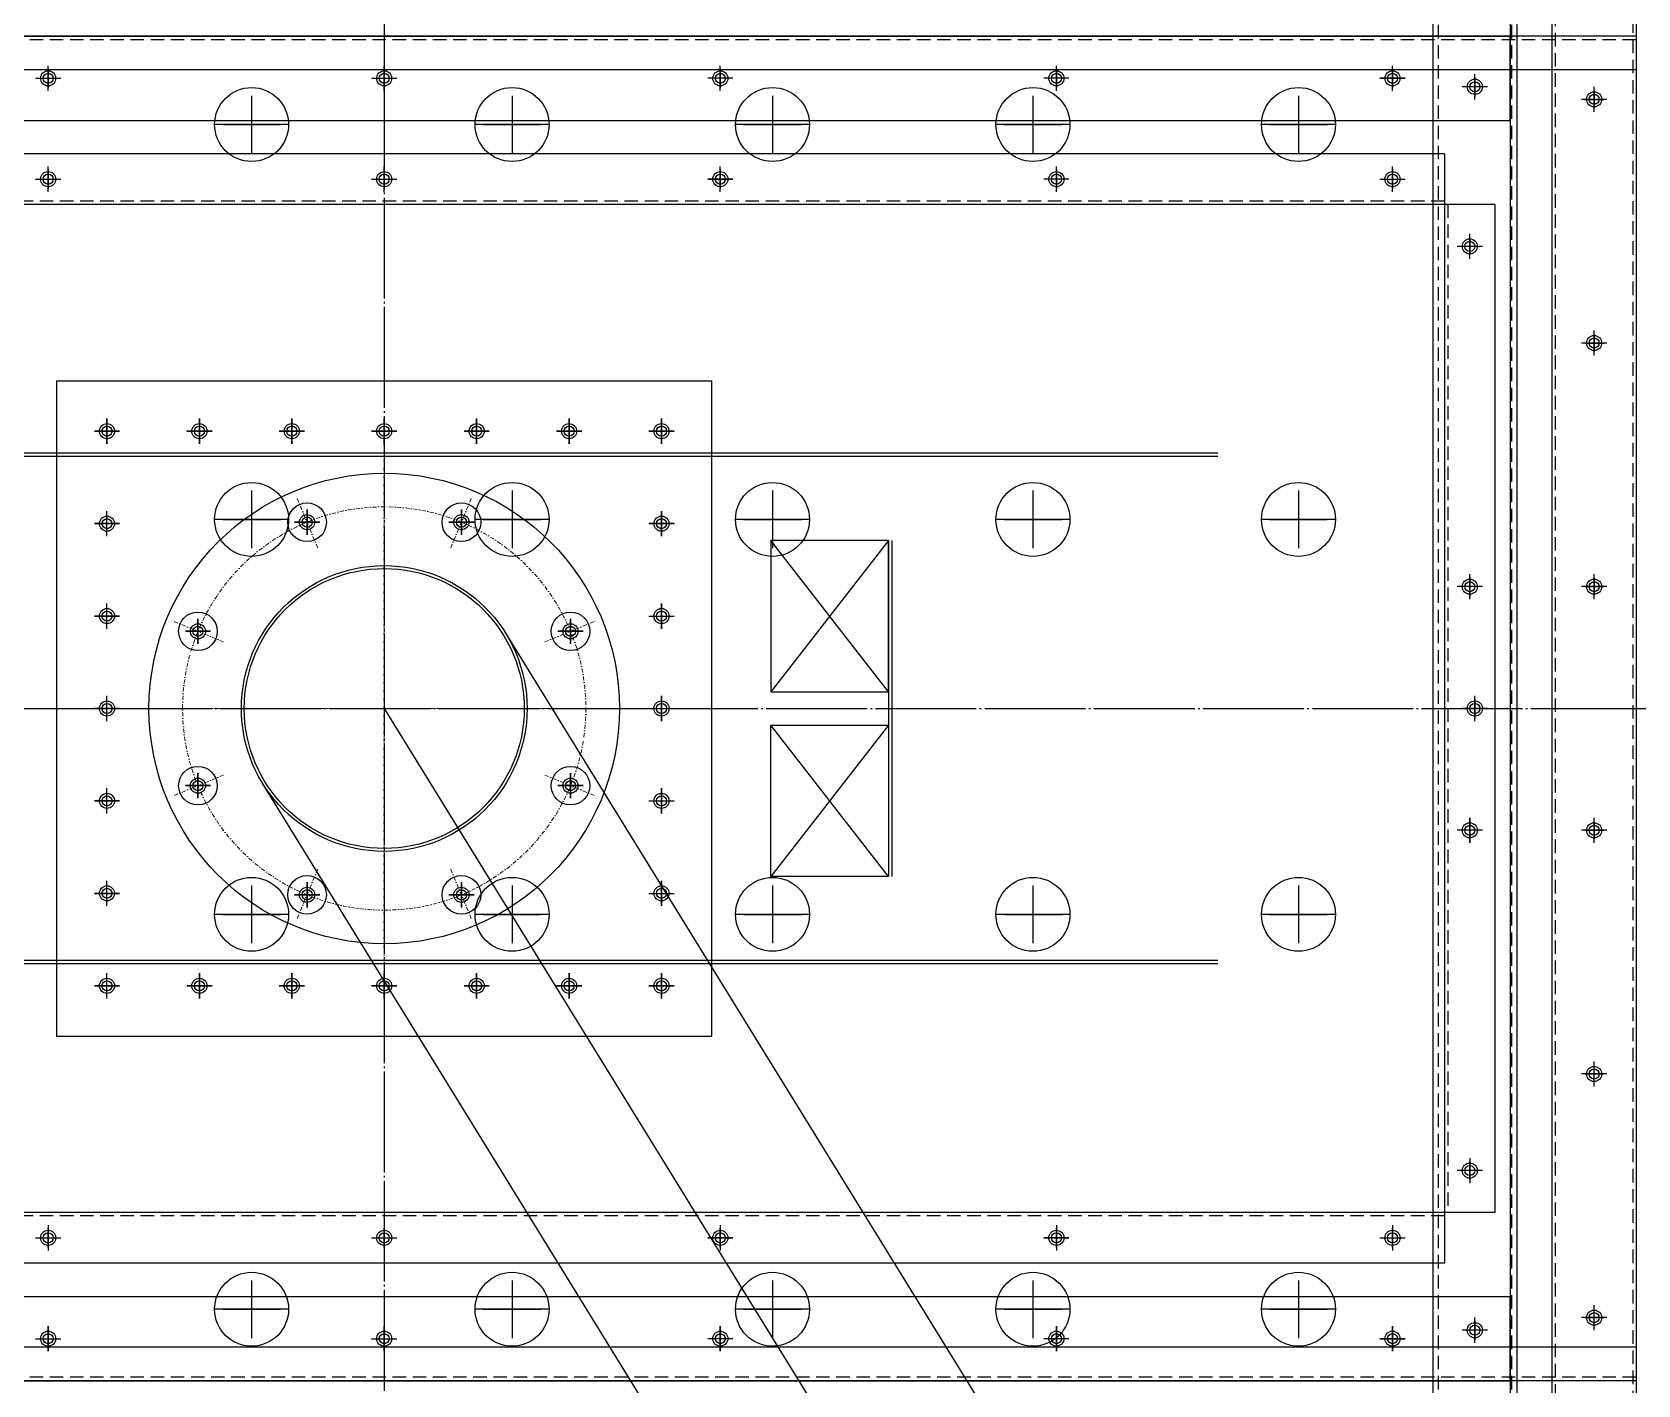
# Model space of a CAD drawing. Header units: millimetres. Extents: x 2905 to 24764, y 2030 to 17488.
# Drawn here: x 5881 to 6836, y 13304 to 14109 of the extents above; entities that cross this region are included whole.
import ezdxf

# ---------------------------------------------------------------- set-up
doc = ezdxf.new("R2010")
doc.units = ezdxf.units.MM
for name, pattern in [('CENTER', [65, 60, -2, 1, -2]), ('DGN Style 4', [4.8, 2.4, -1.2, 0, -1.2]), ('HIDDEN', [3, 2, -1])]:
    doc.linetypes.add(name, pattern=pattern)
doc.layers.add('CENTER', color=1, linetype='CENTER')
doc.layers.add('숨은선', color=5, linetype='HIDDEN')
doc.layers.add('L(c)', color=1, linetype='DGN Style 4', lineweight=5)

msp = doc.modelspace()

# ---------------------------------------------------------------- linework, layer by layer
for p, q in [((6714.29, 15604.29), (6714.29, 11808.29)), ((6760.29, 15601.29), (6760.29, 11811.29)), ((6764.29, 15604.29), (6764.29, 11808.29)), ((6785.29, 11808.29), (6785.29, 15604.29)), ((6835.29, 15604.29), (6835.29, 11808.29)), ((6835.23, 14106.29), (5345.23, 14106.29)), ((6835.23, 14106.29), (6835.23, 13306.29)), ((6835.23, 14086.29), (5345.23, 14086.29)), ((6721.23, 14036.29), (5459.23, 14036.29)), ((6721.23, 14036.29), (6721.23, 13376.29)), ((6751.23, 14006.29), (5429.23, 14006.29)), ((6751.23, 14006.29), (6751.23, 13406.29)), ((5895.23, 13901.29), (6285.23, 13901.29)), ((5895.23, 13901.29), (5895.23, 13511.29)), ((6285.23, 13511.29), (6285.23, 13901.29)), ((6586.23, 13858.29), (5594.23, 13858.29)), ((6586.23, 13856.29), (5594.23, 13856.29)), ((6390.23, 13806.29), (6390.23, 13606.29)), ((6392.23, 13806.29), (6392.23, 13606.29)), ((6161.84, 13752.07), (7150.02, 12151.04)), ((7004.34, 12061.78), (6017.97, 13661.53)), ((6586.23, 13556.29), (5594.23, 13556.29)), ((6586.23, 13554.29), (5594.23, 13554.29)), ((5895.23, 13511.29), (6285.23, 13511.29)), ((6751.23, 13406.29), (5429.23, 13406.29)), ((6721.23, 13376.29), (5459.23, 13376.29)), ((6835.23, 13326.29), (5345.23, 13326.29)), ((6835.23, 13306.29), (5345.23, 13306.29))]:
    msp.add_line(p, q)
at = {"color": 7}
for p, q in [((5420.23, 14106.29), (6760.23, 14106.29)), ((6760.23, 14056.29), (6760.23, 14106.29)), ((5420.23, 14056.29), (6760.23, 14056.29)), ((6390.23, 13806.29), (6320.23, 13806.29)), ((6320.23, 13806.29), (6320.23, 13716.29)), ((6390.23, 13806.29), (6320.23, 13716.29)), ((6390.23, 13716.29), (6320.23, 13806.29)), ((6390.23, 13716.29), (6390.23, 13806.29)), ((6320.23, 13716.29), (6390.23, 13716.29)), ((6320.23, 13606.29), (6320.23, 13696.29)), ((6320.23, 13696.29), (6390.23, 13696.29)), ((6390.23, 13606.29), (6320.23, 13696.29)), ((6390.23, 13696.29), (6320.23, 13606.29)), ((6390.23, 13696.29), (6390.23, 13606.29)), ((6390.23, 13606.29), (6320.23, 13606.29)), ((5420.23, 13356.29), (6760.23, 13356.29)), ((6760.23, 13306.29), (6760.23, 13356.29)), ((5420.23, 13306.29), (6760.23, 13306.29))]:
    msp.add_line(p, q, dxfattribs=at)
at = {"color": 1}
for p, q in [((5925.23, 13878.79), (5925.23, 13863.79)), ((5980.23, 13878.79), (5980.23, 13863.79)), ((6035.23, 13878.79), (6035.23, 13863.79)), ((6090.23, 13878.79), (6090.23, 13863.79)), ((6145.23, 13878.79), (6145.23, 13863.79)), ((6200.23, 13878.79), (6200.23, 13863.79)), ((6255.23, 13878.79), (6255.23, 13863.79)), ((6255.23, 13878.79), (6255.23, 13863.79)), ((5932.73, 13871.29), (5917.73, 13871.29)), ((5987.73, 13871.29), (5972.73, 13871.29)), ((6042.73, 13871.29), (6027.73, 13871.29)), ((6097.73, 13871.29), (6082.73, 13871.29)), ((6152.73, 13871.29), (6137.73, 13871.29)), ((6207.73, 13871.29), (6192.73, 13871.29)), ((6262.73, 13871.29), (6247.73, 13871.29)), ((6247.73, 13871.29), (6262.73, 13871.29)), ((5925.23, 13808.79), (5925.23, 13823.79)), ((6044.3, 13824.65), (6044.3, 13809.65)), ((6136.15, 13824.65), (6136.15, 13809.65)), ((6255.23, 13823.79), (6255.23, 13808.79)), ((6255.23, 13823.79), (6255.23, 13808.79)), ((5932.73, 13816.29), (5917.73, 13816.29)), ((6051.8, 13817.15), (6036.8, 13817.15)), ((6143.65, 13817.15), (6128.65, 13817.15)), ((6262.73, 13816.29), (6247.73, 13816.29)), ((6247.73, 13816.29), (6262.73, 13816.29)), ((5932.73, 13761.29), (5917.73, 13761.29)), ((5925.23, 13753.79), (5925.23, 13768.79)), ((6247.73, 13761.29), (6262.73, 13761.29)), ((6255.23, 13768.79), (6255.23, 13753.79)), ((5986.86, 13752.21), (5971.86, 13752.21)), ((5979.36, 13759.71), (5979.36, 13744.71)), ((6208.59, 13752.21), (6193.59, 13752.21)), ((6201.09, 13759.71), (6201.09, 13744.71)), ((5925.23, 13698.79), (5925.23, 13713.79)), ((6255.23, 13713.79), (6255.23, 13698.79)), ((5932.73, 13706.29), (5917.73, 13706.29)), ((6090.23, 13706.29), (7077.2, 12106.39)), ((6247.73, 13706.29), (6262.73, 13706.29)), ((6832.29, 13706.29), (6838.29, 13706.29)), ((6832.79, 13706.29), (6841.79, 13706.29)), ((5979.36, 13667.87), (5979.36, 13652.87)), ((6201.09, 13667.87), (6201.09, 13652.87)), ((5925.23, 13643.79), (5925.23, 13658.79)), ((5986.86, 13660.37), (5971.86, 13660.37)), ((6208.59, 13660.37), (6193.59, 13660.37)), ((6255.23, 13658.79), (6255.23, 13643.79)), ((5932.73, 13651.29), (5917.73, 13651.29)), ((6247.73, 13651.29), (6262.73, 13651.29)), ((5925.23, 13588.79), (5925.23, 13603.79)), ((6044.3, 13602.92), (6044.3, 13587.92)), ((6136.15, 13602.92), (6136.15, 13587.92)), ((6255.23, 13603.79), (6255.23, 13588.79)), ((5932.73, 13596.29), (5917.73, 13596.29)), ((6051.8, 13595.42), (6036.8, 13595.42)), ((6143.65, 13595.42), (6128.65, 13595.42)), ((6247.73, 13596.29), (6262.73, 13596.29)), ((5932.73, 13541.29), (5917.73, 13541.29)), ((5925.23, 13533.79), (5925.23, 13548.79)), ((5987.73, 13541.29), (5972.73, 13541.29)), ((5980.23, 13548.79), (5980.23, 13533.79)), ((6042.73, 13541.29), (6027.73, 13541.29)), ((6035.23, 13548.79), (6035.23, 13533.79)), ((6097.73, 13541.29), (6082.73, 13541.29)), ((6090.23, 13548.79), (6090.23, 13533.79)), ((6152.73, 13541.29), (6137.73, 13541.29)), ((6145.23, 13548.79), (6145.23, 13533.79)), ((6207.73, 13541.29), (6192.73, 13541.29)), ((6200.23, 13548.79), (6200.23, 13533.79)), ((6262.73, 13541.29), (6247.73, 13541.29)), ((6247.73, 13541.29), (6262.73, 13541.29)), ((6255.23, 13548.79), (6255.23, 13533.79)), ((6255.23, 13548.79), (6255.23, 13533.79))]:
    msp.add_line(p, q, dxfattribs=at)
for centre, radius in [((5890.23, 14081.29), 4.5), ((5890.23, 14081.29), 3), ((6090.23, 14081.29), 4.5), ((6090.23, 14081.29), 3), ((6290.23, 14081.29), 4.5), ((6290.23, 14081.29), 3), ((6490.23, 14081.29), 4.5), ((6490.23, 14081.29), 3), ((6690.23, 14081.29), 4.5), ((6690.23, 14081.29), 3), ((6739.29, 14076.29), 4.5), ((6739.29, 14076.29), 4.5), ((6739.29, 14076.29), 3), ((6011.29, 14053.79), 22), ((6166.29, 14053.79), 22), ((6321.29, 14053.79), 22), ((6476.29, 14053.79), 22), ((6634.29, 14053.79), 22), ((6810.23, 14068.79), 4.5), ((6810.29, 14068.79), 3), ((6810.29, 14068.79), 3), ((6810.29, 14068.79), 3), ((6810.29, 14068.79), 3), ((5890.23, 14021.29), 4.5), ((5890.23, 14021.29), 3), ((6090.23, 14021.29), 4.5), ((6090.23, 14021.29), 3), ((6290.23, 14021.29), 4.5), ((6290.23, 14021.29), 3), ((6490.23, 14021.29), 4.5), ((6490.23, 14021.29), 3), ((6690.23, 14021.29), 4.5), ((6690.23, 14021.29), 3), ((6736.23, 13981.29), 4.5), ((6736.23, 13981.29), 3), ((6810.23, 13923.79), 4.5), ((6810.29, 13923.79), 3), ((6810.29, 13923.79), 3), ((6810.29, 13923.79), 3), ((6810.29, 13923.79), 3), ((5925.23, 13871.29), 4.5), ((5980.23, 13871.29), 4.5), ((6035.23, 13871.29), 4.5), ((6090.23, 13871.29), 4.5), ((6145.23, 13871.29), 4.5), ((6200.23, 13871.29), 4.5), ((6255.23, 13871.29), 4.5), ((6255.23, 13871.29), 4.5), ((5925.23, 13871.29), 3), ((5980.23, 13871.29), 3), ((6035.23, 13871.29), 3), ((6090.23, 13871.29), 3), ((6145.23, 13871.29), 3), ((6200.23, 13871.29), 3), ((6255.23, 13871.29), 3), ((6090.23, 13706.29), 140), ((6011.29, 13818.79), 22), ((6166.29, 13818.79), 22), ((6321.29, 13818.79), 22), ((6476.29, 13818.79), 22), ((6634.29, 13818.79), 22), ((6044.3, 13817.15), 11.5), ((6136.15, 13817.15), 11.5), ((5925.23, 13816.29), 4.5), ((5925.23, 13816.29), 3), ((6044.3, 13817.15), 4.5), ((6044.3, 13817.15), 3), ((6136.15, 13817.15), 4.5), ((6136.15, 13817.15), 3), ((6255.23, 13816.29), 4.5), ((6255.23, 13816.29), 4.5), ((6255.23, 13816.29), 3), ((6090.23, 13706.29), 85), ((6090.23, 13706.29), 83.3), ((6736.23, 13778.79), 4.5), ((6736.23, 13778.79), 3), ((6810.23, 13778.79), 4.5), ((6810.29, 13778.79), 3), ((6810.29, 13778.79), 3), ((6810.29, 13778.79), 3), ((6810.29, 13778.79), 3), ((5925.23, 13761.29), 4.5), ((5925.23, 13761.29), 3), ((5979.36, 13752.21), 11.5), ((6201.09, 13752.21), 11.5), ((6255.23, 13761.29), 4.5), ((6255.23, 13761.29), 3), ((5979.36, 13752.21), 4.5), ((5979.36, 13752.21), 3), ((6201.09, 13752.21), 4.5), ((6201.09, 13752.21), 3), ((5925.23, 13706.29), 4.5), ((5925.23, 13706.29), 3), ((6255.23, 13706.29), 4.5), ((6255.23, 13706.29), 3), ((6739.29, 13706.29), 4.5), ((6739.29, 13706.29), 4.5), ((6739.29, 13706.29), 3), ((5979.36, 13660.37), 11.5), ((6201.09, 13660.37), 11.5), ((5925.23, 13651.29), 4.5), ((5979.36, 13660.37), 4.5), ((5979.36, 13660.37), 3), ((6201.09, 13660.37), 4.5), ((6201.09, 13660.37), 3), ((6255.23, 13651.29), 4.5), ((5925.23, 13651.29), 3), ((6255.23, 13651.29), 3), ((6736.23, 13633.79), 4.5), ((6736.23, 13633.79), 3), ((6810.23, 13633.79), 4.5), ((6810.29, 13633.79), 3), ((6810.29, 13633.79), 3), ((6810.29, 13633.79), 3), ((6810.29, 13633.79), 3), ((6810.29, 13633.79), 3), ((6810.29, 13633.79), 3), ((6810.29, 13633.79), 3), ((6810.29, 13633.79), 3), ((6810.29, 13633.79), 3), ((6810.29, 13633.79), 3), ((6810.29, 13633.79), 3), ((6810.29, 13633.79), 3), ((5925.23, 13596.29), 4.5), ((5925.23, 13596.29), 3), ((6011.29, 13583.79), 22), ((6044.3, 13595.42), 11.5), ((6044.3, 13595.42), 4.5), ((6136.15, 13595.42), 11.5), ((6136.15, 13595.42), 4.5), ((6166.29, 13583.79), 22), ((6255.23, 13596.29), 4.5), ((6255.23, 13596.29), 3), ((6321.29, 13583.79), 22), ((6476.29, 13583.79), 22), ((6634.29, 13583.79), 22), ((6044.3, 13595.42), 3), ((6136.15, 13595.42), 3), ((5925.23, 13541.29), 4.5), ((5925.23, 13541.29), 3), ((5980.23, 13541.29), 4.5), ((5980.23, 13541.29), 3), ((6035.23, 13541.29), 4.5), ((6035.23, 13541.29), 3), ((6090.23, 13541.29), 4.5), ((6090.23, 13541.29), 3), ((6145.23, 13541.29), 4.5), ((6145.23, 13541.29), 3), ((6200.23, 13541.29), 4.5), ((6200.23, 13541.29), 3), ((6255.23, 13541.29), 4.5), ((6255.23, 13541.29), 4.5), ((6255.23, 13541.29), 3), ((6810.23, 13488.79), 4.5), ((6810.29, 13488.79), 3), ((6810.29, 13488.79), 3), ((6810.29, 13488.79), 3), ((6810.29, 13488.79), 3), ((6736.23, 13431.29), 4.5), ((6736.23, 13431.29), 3), ((5890.23, 13391.29), 4.5), ((5890.23, 13391.29), 3), ((6090.23, 13391.29), 4.5), ((6090.23, 13391.29), 3), ((6290.23, 13391.29), 4.5), ((6290.23, 13391.29), 3), ((6490.23, 13391.29), 4.5), ((6490.23, 13391.29), 3), ((6690.23, 13391.29), 4.5), ((6690.23, 13391.29), 3), ((6690.23, 13391.29), 3), ((6011.29, 13348.79), 22), ((6166.29, 13348.79), 22), ((6321.29, 13348.79), 22), ((6476.29, 13348.79), 22), ((6634.29, 13348.79), 22), ((6739.29, 13336.29), 4.5), ((6739.29, 13336.29), 4.5), ((6810.23, 13343.79), 4.5), ((6810.29, 13343.79), 3), ((6810.29, 13343.79), 3), ((6810.29, 13343.79), 3), ((6810.29, 13343.79), 3), ((5890.23, 13331.29), 4.5), ((5890.23, 13331.29), 3), ((6090.23, 13331.29), 4.5), ((6090.23, 13331.29), 3), ((6290.23, 13331.29), 4.5), ((6290.23, 13331.29), 3), ((6490.23, 13331.29), 4.5), ((6490.23, 13331.29), 3), ((6690.23, 13331.29), 4.5), ((6690.23, 13331.29), 3), ((6739.29, 13336.29), 3)]:
    msp.add_circle(centre, radius)
at = {"layer": 'CENTER'}
for p, q in [((6090.23, 14140.27), (6090.23, 13283.55)), ((5890.23, 14073.79), (5890.23, 14088.79)), ((5890.23, 14073.79), (5890.23, 14088.79)), ((5890.23, 14073.79), (5890.23, 14088.79)), ((5890.23, 14087.01), (5890.23, 14075.56)), ((5890.23, 14075.56), (5890.23, 14087.01)), ((5890.23, 14087.01), (5890.23, 14075.56)), ((5890.23, 14075.56), (5890.23, 14087.01)), ((6090.23, 14073.79), (6090.23, 14088.79)), ((6090.23, 14073.79), (6090.23, 14088.79)), ((6090.23, 14087.01), (6090.23, 14075.56)), ((6090.23, 14075.56), (6090.23, 14087.01)), ((6090.23, 14087.01), (6090.23, 14075.56)), ((6090.23, 14075.56), (6090.23, 14087.01)), ((6290.23, 14073.79), (6290.23, 14088.79)), ((6290.23, 14073.79), (6290.23, 14088.79)), ((6290.23, 14073.79), (6290.23, 14088.79)), ((6290.23, 14087.01), (6290.23, 14075.56)), ((6290.23, 14075.56), (6290.23, 14087.01)), ((6290.23, 14087.01), (6290.23, 14075.56)), ((6290.23, 14075.56), (6290.23, 14087.01)), ((6490.23, 14073.79), (6490.23, 14088.79)), ((6490.23, 14073.79), (6490.23, 14088.79)), ((6490.23, 14073.79), (6490.23, 14088.79)), ((6490.23, 14087.01), (6490.23, 14075.56)), ((6490.23, 14075.56), (6490.23, 14087.01)), ((6490.23, 14087.01), (6490.23, 14075.56)), ((6490.23, 14075.56), (6490.23, 14087.01)), ((6690.23, 14073.79), (6690.23, 14088.79)), ((6690.23, 14073.79), (6690.23, 14088.79)), ((6690.23, 14073.79), (6690.23, 14088.79)), ((6690.23, 14087.01), (6690.23, 14075.56)), ((6690.23, 14075.56), (6690.23, 14087.01)), ((6690.23, 14087.01), (6690.23, 14075.56)), ((6690.23, 14075.56), (6690.23, 14087.01)), ((5882.73, 14081.29), (5897.73, 14081.29)), ((5882.73, 14081.29), (5897.73, 14081.29)), ((5882.73, 14081.29), (5897.73, 14081.29)), ((5884.5, 14081.29), (5895.95, 14081.29)), ((5884.5, 14081.29), (5895.95, 14081.29)), ((6082.73, 14081.29), (6097.73, 14081.29)), ((6082.73, 14081.29), (6097.73, 14081.29)), ((6082.73, 14081.29), (6097.73, 14081.29)), ((6084.5, 14081.29), (6095.95, 14081.29)), ((6084.5, 14081.29), (6095.95, 14081.29)), ((6297.73, 14081.29), (6282.73, 14081.29)), ((6297.73, 14081.29), (6282.73, 14081.29)), ((6297.73, 14081.29), (6282.73, 14081.29)), ((6295.95, 14081.29), (6284.5, 14081.29)), ((6295.95, 14081.29), (6284.5, 14081.29)), ((6497.73, 14081.29), (6482.73, 14081.29)), ((6497.73, 14081.29), (6482.73, 14081.29)), ((6497.73, 14081.29), (6482.73, 14081.29)), ((6495.95, 14081.29), (6484.5, 14081.29)), ((6495.95, 14081.29), (6484.5, 14081.29)), ((6697.73, 14081.29), (6682.73, 14081.29)), ((6682.73, 14081.29), (6697.73, 14081.29)), ((6682.73, 14081.29), (6697.73, 14081.29)), ((6684.5, 14081.29), (6695.95, 14081.29)), ((6684.5, 14081.29), (6695.95, 14081.29)), ((6746.79, 14076.29), (6731.79, 14076.29)), ((6746.79, 14076.29), (6731.79, 14076.29)), ((6746.79, 14076.29), (6731.79, 14076.29)), ((6745.02, 14076.29), (6733.56, 14076.29)), ((6745.02, 14076.29), (6733.56, 14076.29)), ((6739.29, 14068.79), (6739.29, 14083.79)), ((6739.29, 14068.79), (6739.29, 14083.79)), ((6739.29, 14068.79), (6739.29, 14083.79)), ((6739.29, 14082.01), (6739.29, 14070.56)), ((6739.29, 14070.56), (6739.29, 14082.01)), ((6739.29, 14082.01), (6739.29, 14070.56)), ((6739.29, 14070.56), (6739.29, 14082.01)), ((6810.23, 14061.29), (6810.23, 14076.29)), ((6011.29, 14070.97), (6011.29, 14036.61)), ((6166.29, 14070.97), (6166.29, 14036.61)), ((6321.29, 14070.97), (6321.29, 14036.61)), ((6476.29, 14070.97), (6476.29, 14036.61)), ((6634.29, 14070.97), (6634.29, 14036.61)), ((6817.73, 14068.79), (6802.73, 14068.79)), ((6804.67, 14068.79), (6816.03, 14068.79)), ((6810.29, 14073.79), (6810.29, 14063.79)), ((6810.29, 14073.79), (6810.29, 14063.79)), ((6810.29, 14073.79), (6810.29, 14063.79)), ((6810.29, 14073.79), (6810.29, 14063.79)), ((6033.62, 14053.79), (5988.96, 14053.79)), ((5994.11, 14053.79), (6028.47, 14053.79)), ((6028.47, 14053.79), (5994.11, 14053.79)), ((5994.11, 14053.79), (6028.47, 14053.79)), ((6188.62, 14053.79), (6143.96, 14053.79)), ((6149.11, 14053.79), (6183.47, 14053.79)), ((6183.47, 14053.79), (6149.11, 14053.79)), ((6149.11, 14053.79), (6183.47, 14053.79)), ((6343.62, 14053.79), (6298.96, 14053.79)), ((6304.11, 14053.79), (6338.47, 14053.79)), ((6338.47, 14053.79), (6304.11, 14053.79)), ((6304.11, 14053.79), (6338.47, 14053.79)), ((6498.62, 14053.79), (6453.96, 14053.79)), ((6459.11, 14053.79), (6493.47, 14053.79)), ((6493.47, 14053.79), (6459.11, 14053.79)), ((6459.11, 14053.79), (6493.47, 14053.79)), ((6656.62, 14053.79), (6611.96, 14053.79)), ((6617.11, 14053.79), (6651.47, 14053.79)), ((6651.47, 14053.79), (6617.11, 14053.79)), ((6617.11, 14053.79), (6651.47, 14053.79)), ((5890.23, 14013.79), (5890.23, 14028.79)), ((5890.23, 14013.79), (5890.23, 14028.79)), ((5890.23, 14013.79), (5890.23, 14028.79)), ((6090.23, 14013.79), (6090.23, 14028.79)), ((6090.23, 14013.79), (6090.23, 14028.79)), ((6290.23, 14013.79), (6290.23, 14028.79)), ((6290.23, 14013.79), (6290.23, 14028.79)), ((6290.23, 14013.79), (6290.23, 14028.79)), ((6490.23, 14013.79), (6490.23, 14028.79)), ((6490.23, 14013.79), (6490.23, 14028.79)), ((6490.23, 14013.79), (6490.23, 14028.79)), ((6690.23, 14013.79), (6690.23, 14028.79)), ((6690.23, 14013.79), (6690.23, 14028.79)), ((6690.23, 14013.79), (6690.23, 14028.79)), ((5882.73, 14021.29), (5897.73, 14021.29)), ((5882.73, 14021.29), (5897.73, 14021.29)), ((5882.73, 14021.29), (5897.73, 14021.29)), ((5884.5, 14021.29), (5895.95, 14021.29)), ((5884.5, 14021.29), (5895.95, 14021.29)), ((5890.23, 14027.01), (5890.23, 14015.56)), ((5890.23, 14015.56), (5890.23, 14027.01)), ((5890.23, 14027.01), (5890.23, 14015.56)), ((5890.23, 14015.56), (5890.23, 14027.01)), ((6082.73, 14021.29), (6097.73, 14021.29)), ((6082.73, 14021.29), (6097.73, 14021.29)), ((6082.73, 14021.29), (6097.73, 14021.29)), ((6084.5, 14021.29), (6095.95, 14021.29)), ((6084.5, 14021.29), (6095.95, 14021.29)), ((6090.23, 14027.01), (6090.23, 14015.56)), ((6090.23, 14015.56), (6090.23, 14027.01)), ((6090.23, 14027.01), (6090.23, 14015.56)), ((6090.23, 14015.56), (6090.23, 14027.01)), ((6282.73, 14021.29), (6297.73, 14021.29)), ((6297.73, 14021.29), (6282.73, 14021.29)), ((6297.73, 14021.29), (6282.73, 14021.29)), ((6295.95, 14021.29), (6284.5, 14021.29)), ((6295.95, 14021.29), (6284.5, 14021.29)), ((6290.23, 14027.01), (6290.23, 14015.56)), ((6290.23, 14015.56), (6290.23, 14027.01)), ((6290.23, 14027.01), (6290.23, 14015.56)), ((6290.23, 14015.56), (6290.23, 14027.01)), ((6497.73, 14021.29), (6482.73, 14021.29)), ((6497.73, 14021.29), (6482.73, 14021.29)), ((6497.73, 14021.29), (6482.73, 14021.29)), ((6495.95, 14021.29), (6484.5, 14021.29)), ((6495.95, 14021.29), (6484.5, 14021.29)), ((6490.23, 14027.01), (6490.23, 14015.56)), ((6490.23, 14015.56), (6490.23, 14027.01)), ((6490.23, 14027.01), (6490.23, 14015.56)), ((6490.23, 14015.56), (6490.23, 14027.01)), ((6682.73, 14021.29), (6697.73, 14021.29)), ((6682.73, 14021.29), (6697.73, 14021.29)), ((6682.73, 14021.29), (6697.73, 14021.29)), ((6684.5, 14021.29), (6695.95, 14021.29)), ((6684.5, 14021.29), (6695.95, 14021.29)), ((6690.23, 14027.01), (6690.23, 14015.56)), ((6690.23, 14015.56), (6690.23, 14027.01)), ((6690.23, 14027.01), (6690.23, 14015.56)), ((6690.23, 14015.56), (6690.23, 14027.01)), ((6743.73, 13981.29), (6728.73, 13981.29)), ((6743.73, 13981.29), (6728.73, 13981.29)), ((6743.73, 13981.29), (6728.73, 13981.29)), ((6740.04, 13981.29), (6732.41, 13981.29)), ((6736.23, 13973.79), (6736.23, 13988.79)), ((6736.23, 13976.29), (6736.23, 13986.29)), ((6736.23, 13985.11), (6736.23, 13977.47)), ((6736.23, 13977.47), (6736.23, 13985.11)), ((6817.73, 13923.79), (6802.73, 13923.79)), ((6804.67, 13923.79), (6816.03, 13923.79)), ((6810.23, 13916.29), (6810.23, 13931.29)), ((6810.29, 13928.79), (6810.29, 13918.79)), ((6810.29, 13928.79), (6810.29, 13918.79)), ((6810.29, 13928.79), (6810.29, 13918.79)), ((6810.29, 13928.79), (6810.29, 13918.79)), ((5925.23, 13863.79), (5925.23, 13878.79)), ((5980.23, 13863.79), (5980.23, 13878.79)), ((6035.23, 13863.79), (6035.23, 13878.79)), ((6090.23, 13863.79), (6090.23, 13878.79)), ((6145.23, 13863.79), (6145.23, 13878.79)), ((6200.23, 13863.79), (6200.23, 13878.79)), ((6255.23, 13863.79), (6255.23, 13878.79)), ((5917.73, 13871.29), (5932.73, 13871.29)), ((5972.73, 13871.29), (5987.73, 13871.29)), ((6027.73, 13871.29), (6042.73, 13871.29)), ((6082.73, 13871.29), (6097.73, 13871.29)), ((6137.73, 13871.29), (6152.73, 13871.29)), ((6192.73, 13871.29), (6207.73, 13871.29)), ((6247.73, 13871.29), (6262.73, 13871.29)), ((6011.29, 13835.97), (6011.29, 13801.61)), ((6166.29, 13835.97), (6166.29, 13801.61)), ((6321.29, 13835.97), (6321.29, 13801.61)), ((6476.29, 13835.97), (6476.29, 13801.61)), ((6634.29, 13835.97), (6634.29, 13801.61)), ((5925.23, 13808.79), (5925.23, 13823.79)), ((6033.62, 13818.79), (5988.96, 13818.79)), ((5994.11, 13818.79), (6028.47, 13818.79)), ((6028.47, 13818.79), (5994.11, 13818.79)), ((5994.11, 13818.79), (6028.47, 13818.79)), ((6044.3, 13809.65), (6044.3, 13824.65)), ((6136.15, 13809.65), (6136.15, 13824.65)), ((6188.62, 13818.79), (6143.96, 13818.79)), ((6149.11, 13818.79), (6183.47, 13818.79)), ((6183.47, 13818.79), (6149.11, 13818.79)), ((6149.11, 13818.79), (6183.47, 13818.79)), ((6255.23, 13808.79), (6255.23, 13823.79)), ((6343.62, 13818.79), (6298.96, 13818.79)), ((6304.11, 13818.79), (6338.47, 13818.79)), ((6338.47, 13818.79), (6304.11, 13818.79)), ((6304.11, 13818.79), (6338.47, 13818.79)), ((6498.62, 13818.79), (6453.96, 13818.79)), ((6459.11, 13818.79), (6493.47, 13818.79)), ((6493.47, 13818.79), (6459.11, 13818.79)), ((6459.11, 13818.79), (6493.47, 13818.79)), ((6656.62, 13818.79), (6611.96, 13818.79)), ((6617.11, 13818.79), (6651.47, 13818.79)), ((6651.47, 13818.79), (6617.11, 13818.79)), ((6617.11, 13818.79), (6651.47, 13818.79)), ((5917.73, 13816.29), (5932.73, 13816.29)), ((6036.8, 13817.15), (6051.8, 13817.15)), ((6128.65, 13817.15), (6143.65, 13817.15)), ((6247.73, 13816.29), (6262.73, 13816.29)), ((6736.23, 13771.29), (6736.23, 13786.29)), ((6736.23, 13771.29), (6736.23, 13786.29)), ((6736.23, 13784.51), (6736.23, 13773.06)), ((6736.23, 13773.06), (6736.23, 13784.51)), ((6810.23, 13771.29), (6810.23, 13786.29)), ((6810.29, 13783.79), (6810.29, 13773.79)), ((6810.29, 13783.79), (6810.29, 13773.79)), ((6810.29, 13783.79), (6810.29, 13773.79)), ((6810.29, 13783.79), (6810.29, 13773.79)), ((6743.73, 13778.79), (6728.73, 13778.79)), ((6743.73, 13778.79), (6728.73, 13778.79)), ((6743.73, 13778.79), (6728.73, 13778.79)), ((6741.95, 13778.79), (6730.5, 13778.79)), ((6817.73, 13778.79), (6802.73, 13778.79)), ((6804.67, 13778.79), (6816.03, 13778.79)), ((5917.73, 13761.29), (5932.73, 13761.29)), ((5925.23, 13753.79), (5925.23, 13768.79)), ((6247.73, 13761.29), (6262.73, 13761.29)), ((6255.23, 13753.79), (6255.23, 13768.79)), ((5971.86, 13752.21), (5986.86, 13752.21)), ((5979.36, 13744.71), (5979.36, 13759.71)), ((6193.59, 13752.21), (6208.59, 13752.21)), ((6201.09, 13744.71), (6201.09, 13759.71)), ((5925.23, 13698.79), (5925.23, 13713.79)), ((6255.23, 13698.79), (6255.23, 13713.79)), ((6739.29, 13698.79), (6739.29, 13713.79)), ((6739.29, 13698.79), (6739.29, 13713.79)), ((6739.29, 13698.79), (6739.29, 13713.79)), ((5277.56, 13706.29), (6887.28, 13706.29)), ((5917.73, 13706.29), (5932.73, 13706.29)), ((6247.73, 13706.29), (6262.73, 13706.29)), ((6746.79, 13706.29), (6731.79, 13706.29)), ((6746.79, 13706.29), (6731.79, 13706.29)), ((6746.79, 13706.29), (6731.79, 13706.29)), ((6745.02, 13706.29), (6733.56, 13706.29)), ((6745.02, 13706.29), (6733.56, 13706.29)), ((6739.29, 13712.01), (6739.29, 13700.56)), ((6739.29, 13700.56), (6739.29, 13712.01)), ((6739.29, 13712.01), (6739.29, 13700.56)), ((6739.29, 13700.56), (6739.29, 13712.01)), ((5979.36, 13652.87), (5979.36, 13667.87)), ((6201.09, 13652.87), (6201.09, 13667.87)), ((5925.23, 13643.79), (5925.23, 13658.79)), ((5971.86, 13660.37), (5986.86, 13660.37)), ((6193.59, 13660.37), (6208.59, 13660.37)), ((6255.23, 13643.79), (6255.23, 13658.79)), ((5917.73, 13651.29), (5932.73, 13651.29)), ((6247.73, 13651.29), (6262.73, 13651.29)), ((6736.23, 13641.29), (6736.23, 13626.29)), ((6736.23, 13626.29), (6736.23, 13641.29)), ((6736.23, 13639.51), (6736.23, 13628.06)), ((6736.23, 13628.06), (6736.23, 13639.51)), ((6810.23, 13626.29), (6810.23, 13641.29)), ((6810.29, 13638.79), (6810.29, 13628.79)), ((6810.29, 13638.79), (6810.29, 13628.79)), ((6810.29, 13638.79), (6810.29, 13628.79)), ((6810.29, 13638.79), (6810.29, 13628.79)), ((6810.29, 13638.79), (6810.29, 13628.79)), ((6810.29, 13638.79), (6810.29, 13628.79)), ((6810.29, 13638.79), (6810.29, 13628.79)), ((6810.29, 13638.79), (6810.29, 13628.79)), ((6810.29, 13628.79), (6810.29, 13638.79)), ((6810.29, 13628.79), (6810.29, 13638.79)), ((6810.29, 13628.79), (6810.29, 13638.79)), ((6810.29, 13628.79), (6810.29, 13638.79)), ((6743.73, 13633.79), (6728.73, 13633.79)), ((6743.73, 13633.79), (6728.73, 13633.79)), ((6743.73, 13633.79), (6728.73, 13633.79)), ((6741.95, 13633.79), (6730.5, 13633.79)), ((6817.73, 13633.79), (6802.73, 13633.79)), ((6804.67, 13633.79), (6816.03, 13633.79)), ((6804.67, 13633.79), (6816.03, 13633.79)), ((6804.67, 13633.79), (6816.03, 13633.79)), ((5925.23, 13588.79), (5925.23, 13603.79)), ((6011.29, 13600.97), (6011.29, 13566.61)), ((6044.3, 13587.92), (6044.3, 13602.92)), ((6136.15, 13587.92), (6136.15, 13602.92)), ((6166.29, 13600.97), (6166.29, 13566.61)), ((6255.23, 13588.79), (6255.23, 13603.79)), ((6321.29, 13600.97), (6321.29, 13566.61)), ((6476.29, 13600.97), (6476.29, 13566.61)), ((6634.29, 13600.97), (6634.29, 13566.61)), ((5917.73, 13596.29), (5932.73, 13596.29)), ((6036.8, 13595.42), (6051.8, 13595.42)), ((6128.65, 13595.42), (6143.65, 13595.42)), ((6247.73, 13596.29), (6262.73, 13596.29)), ((6033.62, 13583.79), (5988.96, 13583.79)), ((5994.11, 13583.79), (6028.47, 13583.79)), ((6028.47, 13583.79), (5994.11, 13583.79)), ((5994.11, 13583.79), (6028.47, 13583.79)), ((6188.62, 13583.79), (6143.96, 13583.79)), ((6149.11, 13583.79), (6183.47, 13583.79)), ((6183.47, 13583.79), (6149.11, 13583.79)), ((6149.11, 13583.79), (6183.47, 13583.79)), ((6343.62, 13583.79), (6298.96, 13583.79)), ((6304.11, 13583.79), (6338.47, 13583.79)), ((6338.47, 13583.79), (6304.11, 13583.79)), ((6304.11, 13583.79), (6338.47, 13583.79)), ((6498.62, 13583.79), (6453.96, 13583.79)), ((6459.11, 13583.79), (6493.47, 13583.79)), ((6493.47, 13583.79), (6459.11, 13583.79)), ((6459.11, 13583.79), (6493.47, 13583.79)), ((6656.62, 13583.79), (6611.96, 13583.79)), ((6617.11, 13583.79), (6651.47, 13583.79)), ((6651.47, 13583.79), (6617.11, 13583.79)), ((6617.11, 13583.79), (6651.47, 13583.79)), ((5917.73, 13541.29), (5932.73, 13541.29)), ((5925.23, 13533.79), (5925.23, 13548.79)), ((5972.73, 13541.29), (5987.73, 13541.29)), ((5980.23, 13533.79), (5980.23, 13548.79)), ((6027.73, 13541.29), (6042.73, 13541.29)), ((6035.23, 13533.79), (6035.23, 13548.79)), ((6082.73, 13541.29), (6097.73, 13541.29)), ((6090.23, 13533.79), (6090.23, 13548.79)), ((6137.73, 13541.29), (6152.73, 13541.29)), ((6145.23, 13533.79), (6145.23, 13548.79)), ((6192.73, 13541.29), (6207.73, 13541.29)), ((6200.23, 13533.79), (6200.23, 13548.79)), ((6247.73, 13541.29), (6262.73, 13541.29)), ((6255.23, 13533.79), (6255.23, 13548.79)), ((6810.23, 13481.29), (6810.23, 13496.29)), ((6810.29, 13483.79), (6810.29, 13493.79)), ((6810.29, 13483.79), (6810.29, 13493.79)), ((6810.29, 13483.79), (6810.29, 13493.79)), ((6810.29, 13483.79), (6810.29, 13493.79)), ((6817.73, 13488.79), (6802.73, 13488.79)), ((6804.67, 13488.79), (6816.03, 13488.79)), ((6736.23, 13438.79), (6736.23, 13423.79)), ((6736.23, 13438.79), (6736.23, 13423.79)), ((6736.23, 13425.56), (6736.23, 13437.01)), ((6736.23, 13437.01), (6736.23, 13425.56)), ((6743.73, 13431.29), (6728.73, 13431.29)), ((6743.73, 13431.29), (6728.73, 13431.29)), ((6741.95, 13431.29), (6730.5, 13431.29)), ((5890.23, 13398.79), (5890.23, 13383.79)), ((5890.23, 13398.79), (5890.23, 13383.79)), ((5890.23, 13398.79), (5890.23, 13383.79)), ((6090.23, 13398.79), (6090.23, 13383.79)), ((6090.23, 13398.79), (6090.23, 13383.79)), ((6290.23, 13398.79), (6290.23, 13383.79)), ((6290.23, 13398.79), (6290.23, 13383.79)), ((6290.23, 13398.79), (6290.23, 13383.79)), ((6490.23, 13398.79), (6490.23, 13383.79)), ((6490.23, 13398.79), (6490.23, 13383.79)), ((6490.23, 13398.79), (6490.23, 13383.79)), ((6690.23, 13398.79), (6690.23, 13383.79)), ((6690.23, 13398.79), (6690.23, 13383.79)), ((6690.23, 13398.79), (6690.23, 13383.79)), ((6690.23, 13398.79), (6690.23, 13383.79)), ((6690.23, 13398.79), (6690.23, 13383.79)), ((5882.73, 13391.29), (5897.73, 13391.29)), ((5882.73, 13391.29), (5897.73, 13391.29)), ((5882.73, 13391.29), (5897.73, 13391.29)), ((5884.5, 13391.29), (5895.95, 13391.29)), ((5884.5, 13391.29), (5895.95, 13391.29)), ((5890.23, 13385.56), (5890.23, 13397.01)), ((5890.23, 13397.01), (5890.23, 13385.56)), ((5890.23, 13385.56), (5890.23, 13397.01)), ((5890.23, 13397.01), (5890.23, 13385.56)), ((6082.73, 13391.29), (6097.73, 13391.29)), ((6082.73, 13391.29), (6097.73, 13391.29)), ((6082.73, 13391.29), (6097.73, 13391.29)), ((6084.5, 13391.29), (6095.95, 13391.29)), ((6084.5, 13391.29), (6095.95, 13391.29)), ((6090.23, 13385.56), (6090.23, 13397.01)), ((6090.23, 13397.01), (6090.23, 13385.56)), ((6090.23, 13385.56), (6090.23, 13397.01)), ((6090.23, 13397.01), (6090.23, 13385.56)), ((6282.73, 13391.29), (6297.73, 13391.29)), ((6297.73, 13391.29), (6282.73, 13391.29)), ((6297.73, 13391.29), (6282.73, 13391.29)), ((6295.95, 13391.29), (6284.5, 13391.29)), ((6295.95, 13391.29), (6284.5, 13391.29)), ((6290.23, 13385.56), (6290.23, 13397.01)), ((6290.23, 13397.01), (6290.23, 13385.56)), ((6290.23, 13385.56), (6290.23, 13397.01)), ((6290.23, 13397.01), (6290.23, 13385.56)), ((6482.73, 13391.29), (6497.73, 13391.29)), ((6497.73, 13391.29), (6482.73, 13391.29)), ((6497.73, 13391.29), (6482.73, 13391.29)), ((6495.95, 13391.29), (6484.5, 13391.29)), ((6495.95, 13391.29), (6484.5, 13391.29)), ((6490.23, 13385.56), (6490.23, 13397.01)), ((6490.23, 13397.01), (6490.23, 13385.56)), ((6490.23, 13385.56), (6490.23, 13397.01)), ((6490.23, 13397.01), (6490.23, 13385.56)), ((6682.73, 13391.29), (6697.73, 13391.29)), ((6682.73, 13391.29), (6697.73, 13391.29)), ((6682.73, 13391.29), (6697.73, 13391.29)), ((6682.73, 13391.29), (6697.73, 13391.29)), ((6682.73, 13391.29), (6697.73, 13391.29)), ((6684.5, 13391.29), (6695.95, 13391.29)), ((6684.5, 13391.29), (6695.95, 13391.29)), ((6684.5, 13391.29), (6695.95, 13391.29)), ((6684.5, 13391.29), (6695.95, 13391.29)), ((6690.23, 13385.56), (6690.23, 13397.01)), ((6690.23, 13397.01), (6690.23, 13385.56)), ((6690.23, 13385.56), (6690.23, 13397.01)), ((6690.23, 13397.01), (6690.23, 13385.56)), ((6690.23, 13385.56), (6690.23, 13397.01)), ((6690.23, 13397.01), (6690.23, 13385.56)), ((6690.23, 13385.56), (6690.23, 13397.01)), ((6690.23, 13397.01), (6690.23, 13385.56)), ((6011.29, 13365.97), (6011.29, 13331.61)), ((6166.29, 13365.97), (6166.29, 13331.61)), ((6321.29, 13365.97), (6321.29, 13331.61)), ((6476.29, 13365.97), (6476.29, 13331.61)), ((6634.29, 13365.97), (6634.29, 13331.61)), ((6810.23, 13336.29), (6810.23, 13351.29)), ((6033.62, 13348.79), (5988.96, 13348.79)), ((5994.11, 13348.79), (6028.47, 13348.79)), ((6028.47, 13348.79), (5994.11, 13348.79)), ((5994.11, 13348.79), (6028.47, 13348.79)), ((6188.62, 13348.79), (6143.96, 13348.79)), ((6149.11, 13348.79), (6183.47, 13348.79)), ((6183.47, 13348.79), (6149.11, 13348.79)), ((6149.11, 13348.79), (6183.47, 13348.79)), ((6343.62, 13348.79), (6298.96, 13348.79)), ((6304.11, 13348.79), (6338.47, 13348.79)), ((6338.47, 13348.79), (6304.11, 13348.79)), ((6304.11, 13348.79), (6338.47, 13348.79)), ((6498.62, 13348.79), (6453.96, 13348.79)), ((6459.11, 13348.79), (6493.47, 13348.79)), ((6493.47, 13348.79), (6459.11, 13348.79)), ((6459.11, 13348.79), (6493.47, 13348.79)), ((6656.62, 13348.79), (6611.96, 13348.79)), ((6617.11, 13348.79), (6651.47, 13348.79)), ((6651.47, 13348.79), (6617.11, 13348.79)), ((6617.11, 13348.79), (6651.47, 13348.79)), ((6739.29, 13328.79), (6739.29, 13343.79)), ((6739.29, 13328.79), (6739.29, 13343.79)), ((6739.29, 13328.79), (6739.29, 13343.79)), ((6739.29, 13342.01), (6739.29, 13330.56)), ((6739.29, 13330.56), (6739.29, 13342.01)), ((6739.29, 13342.01), (6739.29, 13330.56)), ((6739.29, 13330.56), (6739.29, 13342.01)), ((6817.73, 13343.79), (6802.73, 13343.79)), ((6804.67, 13343.79), (6816.03, 13343.79)), ((6810.29, 13338.79), (6810.29, 13348.79)), ((6810.29, 13338.79), (6810.29, 13348.79)), ((6810.29, 13338.79), (6810.29, 13348.79)), ((6810.29, 13338.79), (6810.29, 13348.79)), ((5882.73, 13331.29), (5897.73, 13331.29)), ((5882.73, 13331.29), (5897.73, 13331.29)), ((5882.73, 13331.29), (5897.73, 13331.29)), ((5884.5, 13331.29), (5895.95, 13331.29)), ((5884.5, 13331.29), (5895.95, 13331.29)), ((5890.23, 13338.79), (5890.23, 13323.79)), ((5890.23, 13323.79), (5890.23, 13338.79)), ((5890.23, 13323.79), (5890.23, 13338.79)), ((5890.23, 13337.01), (5890.23, 13325.56)), ((5890.23, 13325.56), (5890.23, 13337.01)), ((5890.23, 13337.01), (5890.23, 13325.56)), ((5890.23, 13325.56), (5890.23, 13337.01)), ((6082.73, 13331.29), (6097.73, 13331.29)), ((6082.73, 13331.29), (6097.73, 13331.29)), ((6082.73, 13331.29), (6097.73, 13331.29)), ((6084.5, 13331.29), (6095.95, 13331.29)), ((6084.5, 13331.29), (6095.95, 13331.29)), ((6090.23, 13323.79), (6090.23, 13338.79)), ((6090.23, 13323.79), (6090.23, 13338.79)), ((6090.23, 13337.01), (6090.23, 13325.56)), ((6090.23, 13325.56), (6090.23, 13337.01)), ((6090.23, 13337.01), (6090.23, 13325.56)), ((6090.23, 13325.56), (6090.23, 13337.01)), ((6297.73, 13331.29), (6282.73, 13331.29)), ((6297.73, 13331.29), (6282.73, 13331.29)), ((6297.73, 13331.29), (6282.73, 13331.29)), ((6295.95, 13331.29), (6284.5, 13331.29)), ((6295.95, 13331.29), (6284.5, 13331.29)), ((6290.23, 13338.79), (6290.23, 13323.79)), ((6290.23, 13323.79), (6290.23, 13338.79)), ((6290.23, 13323.79), (6290.23, 13338.79)), ((6290.23, 13337.01), (6290.23, 13325.56)), ((6290.23, 13325.56), (6290.23, 13337.01)), ((6290.23, 13337.01), (6290.23, 13325.56)), ((6290.23, 13325.56), (6290.23, 13337.01)), ((6497.73, 13331.29), (6482.73, 13331.29)), ((6497.73, 13331.29), (6482.73, 13331.29)), ((6497.73, 13331.29), (6482.73, 13331.29)), ((6495.95, 13331.29), (6484.5, 13331.29)), ((6495.95, 13331.29), (6484.5, 13331.29)), ((6490.23, 13338.79), (6490.23, 13323.79)), ((6490.23, 13323.79), (6490.23, 13338.79)), ((6490.23, 13323.79), (6490.23, 13338.79)), ((6490.23, 13337.01), (6490.23, 13325.56)), ((6490.23, 13325.56), (6490.23, 13337.01)), ((6490.23, 13337.01), (6490.23, 13325.56)), ((6490.23, 13325.56), (6490.23, 13337.01)), ((6697.73, 13331.29), (6682.73, 13331.29)), ((6682.73, 13331.29), (6697.73, 13331.29)), ((6682.73, 13331.29), (6697.73, 13331.29)), ((6684.5, 13331.29), (6695.95, 13331.29)), ((6684.5, 13331.29), (6695.95, 13331.29)), ((6690.23, 13338.79), (6690.23, 13323.79)), ((6690.23, 13323.79), (6690.23, 13338.79)), ((6690.23, 13323.79), (6690.23, 13338.79)), ((6690.23, 13337.01), (6690.23, 13325.56)), ((6690.23, 13325.56), (6690.23, 13337.01)), ((6690.23, 13337.01), (6690.23, 13325.56)), ((6690.23, 13325.56), (6690.23, 13337.01)), ((6746.79, 13336.29), (6731.79, 13336.29)), ((6746.79, 13336.29), (6731.79, 13336.29)), ((6746.79, 13336.29), (6731.79, 13336.29)), ((6745.02, 13336.29), (6733.56, 13336.29)), ((6745.02, 13336.29), (6733.56, 13336.29))]:
    msp.add_line(p, q, dxfattribs=at)
at = {"layer": 'L(c)'}
for p, q in [((6090.23, 13541.29), (6090.23, 13871.29)), ((6090.23, 13561.29), (6090.23, 13851.29)), ((6050.62, 13801.91), (6037.99, 13832.4)), ((6129.83, 13801.91), (6142.46, 13832.4)), ((5994.61, 13745.9), (5964.12, 13758.53)), ((6185.85, 13745.9), (6216.34, 13758.53)), ((5925.23, 13706.29), (6255.23, 13706.29)), ((5945.23, 13706.29), (6235.23, 13706.29)), ((5994.61, 13666.68), (5964.12, 13654.05)), ((6185.85, 13666.68), (6216.34, 13654.05)), ((6050.62, 13610.67), (6037.99, 13580.18)), ((6129.83, 13610.67), (6142.46, 13580.18))]:
    msp.add_line(p, q, dxfattribs=at)
msp.add_circle((6090.23, 13706.29), 120, dxfattribs=at)
at = {"layer": '숨은선', "ltscale": 4}
for p, q in [((6717.49, 15601.09), (6717.49, 11808.29)), ((6761.09, 15601.09), (6761.09, 11808.29)), ((6787.29, 11808.29), (6787.29, 15604.29)), ((6833.29, 15604.29), (6833.29, 11808.29)), ((6835.23, 14104.29), (5345.23, 14104.29)), ((6721.23, 14008.29), (5459.23, 14008.29)), ((6723.23, 14006.29), (6723.23, 13406.29)), ((6721.23, 13404.29), (5459.23, 13404.29)), ((6835.23, 13308.29), (5345.23, 13308.29))]:
    msp.add_line(p, q, dxfattribs=at)

doc.saveas('drawing.dxf')
